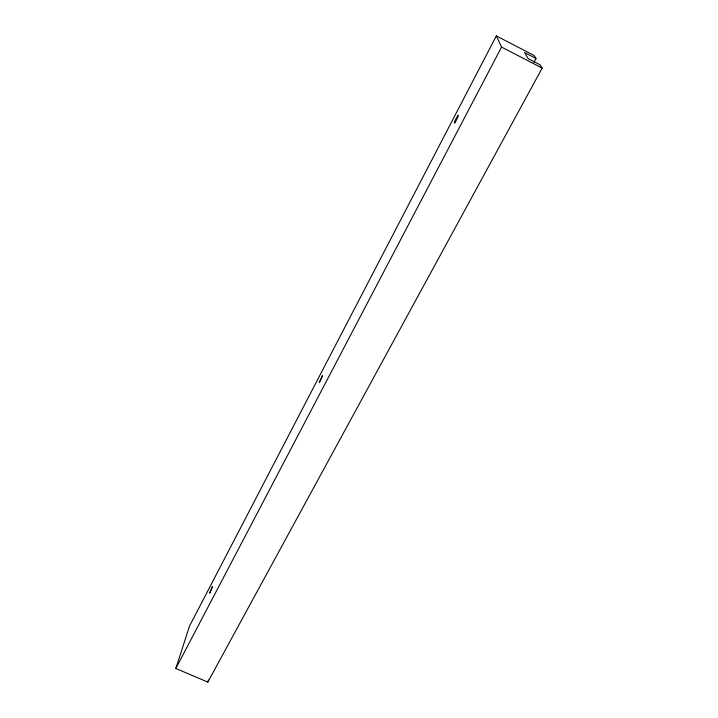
<?xml version="1.0" encoding="UTF-8"?>
<svg xmlns="http://www.w3.org/2000/svg" width="718" height="718" viewBox="0 0 718 718"><rect width="100%" height="100%" fill="white"/><g stroke="black" fill="none" stroke-linecap="round" stroke-linejoin="round"><path stroke-width="1.08" d="M533.887 62.412L536.014 58.472L534.111 55.483L496.326 35.9L189.507 626.087L175.829 668.485L207.825 682.1L208.391 680.063M175.829 668.485L501.559 47.092L496.326 35.9M207.825 682.1L542.171 68.102L540.044 64.773L528.125 58.598L524.517 52.513L536.014 58.472M501.559 47.092L542.171 68.102M212.537 586.543L209.71 592.951L212.537 586.543M322.535 375.676L319.313 382.532L322.535 375.676M455.409 121.845A4.416 0.458 -63.4 0 0 458.335 115.347A4.416 0.458 -63.4 0 0 455.221 120.471A4.416 0.458 -63.4 0 0 455.409 121.845"/></g></svg>
